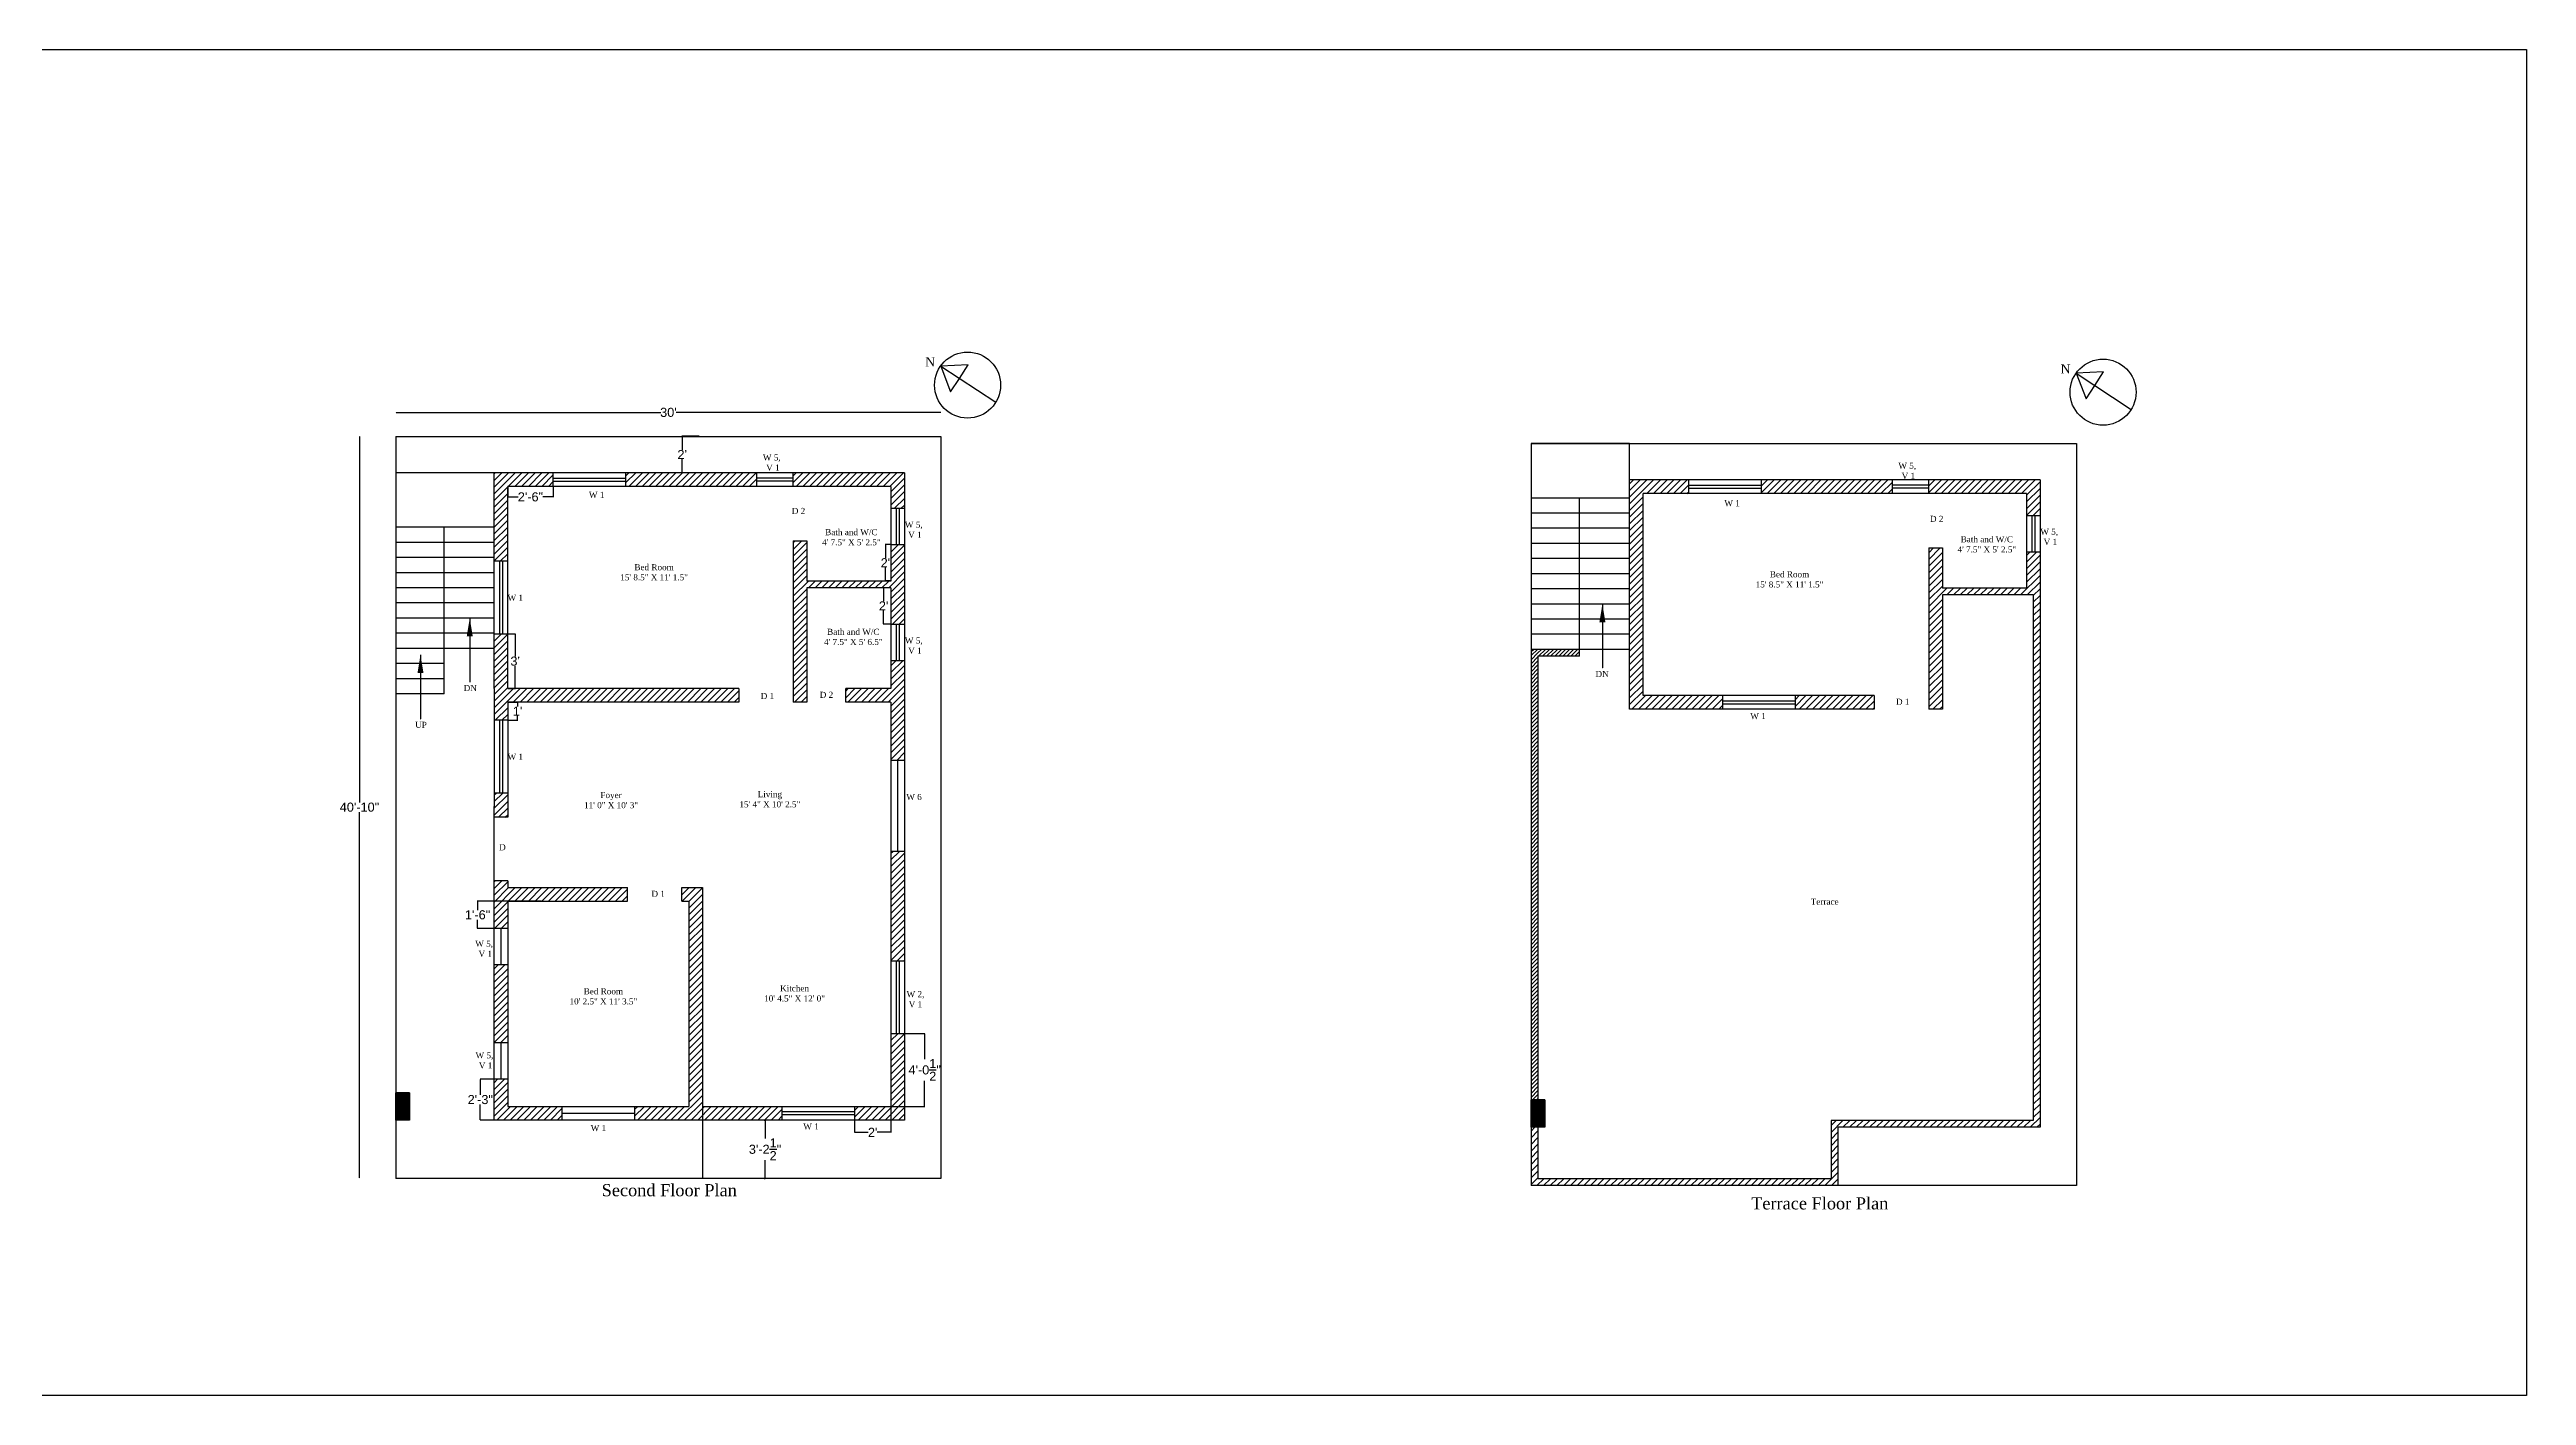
# Model space of a CAD drawing. Header units: inches. Extents: x 2686 to 6386, y -836 to 53.
# Drawn here: x 4750 to 6386, y -836 to 53 of the extents above; entities that cross this region are included whole.
import ezdxf

# ---------------------------------------------------------------- set-up
doc = ezdxf.new("R2010")
doc.units = ezdxf.units.IN
doc.header["$MEASUREMENT"] = 0
doc.layers.add('MH - Beam and slab layout', color=7, linetype='Continuous')
doc.styles.get("Standard").update_dxf_attribs({"font": 'arial.ttf'})
doc.dimstyles.get("Standard").update_dxf_attribs({"dimtxt": 6, "dimasz": 0.18, "dimexe": 0.18, "dimexo": 0.0625, "dimgap": 0.09, "dimtad": 0, "dimtih": 1, "dimtoh": 1, "dimdec": 1, "dimzin": 0, "dimdsep": 46, "dimlunit": 4, "dimtxsty": 'Standard', "dimcen": 0.09, "dimadec": 0, "dimazin": 0, "dimtfac": 1, "dimtdec": 1, "dimtofl": 0, "dimtmove": 0, "dimatfit": 3, "dimfxl": 1, "dimtolj": 1, "dimtzin": 0, "dimarcsym": 0})
pattern_1 = [(45, (4293.683, -64.3852), (-1.3258252, 1.3258252), [])]
pattern_2 = [(45, (2025.3385, -59.6866), (-2.2097087, 2.2097087), [])]
pattern_3 = [(45, (2307.8277, -65.1718), (-2.2097087, 2.2097087), [])]

# ---------------------------------------------------------------- blocks, each defined once
blk = doc.blocks.new('*D203')
at = {"color": 0, "lineweight": -2}
for p, q in [((5222.2, -654.4), (5222.9, -654.4)), ((5222.7, -654.6), (5222.7, -666.5)), ((5222.7, -692.8), (5222.7, -680.9)), ((5222.2, -692.9), (5222.9, -692.9))]:
    blk.add_line(p, q, dxfattribs=at)
at = {"color": 0}
for points in [[(5222.7, -654.6), (5222.7, -654.6), (5222.7, -654.4)], [(5222.7, -692.8), (5222.7, -692.8), (5222.7, -692.9)]]:
    blk.add_solid(points, dxfattribs=at)
at = {"layer": 'Defpoints', "color": 0}
for p in [(5222.2, -654.4), (5222.2, -692.9), (5222.7, -692.9)]:
    blk.add_point(p, dxfattribs=at)
at = {"color": 0, "insert": (5222.7, -673.7), "char_height": 6, "attachment_point": 5}
blk.add_mtext('\\A1;3\'-2{\\H1.000000x;\\S1/2;}"', dxfattribs=at)
blk = doc.blocks.new('*D204')
at = {"color": 0, "lineweight": -2}
for p, q in [((5179.3, -202.9), (5167.8, -202.9)), ((5168, -203.1), (5168, -211.8)), ((5179.3, -226.9), (5167.8, -226.9)), ((5168, -226.8), (5168, -218))]:
    blk.add_line(p, q, dxfattribs=at)
at = {"color": 0}
for points in [[(5168, -203.1), (5167.9, -203.1), (5168, -202.9)], [(5167.9, -226.8), (5168, -226.8), (5168, -226.9)]]:
    blk.add_solid(points, dxfattribs=at)
at = {"layer": 'Defpoints', "color": 0}
for p in [(5168, -202.9), (5179.3, -202.9), (5179.3, -226.9)]:
    blk.add_point(p, dxfattribs=at)
at = {"color": 0, "insert": (5168, -214.9), "char_height": 6, "attachment_point": 5}
blk.add_mtext("\\A1;2'", dxfattribs=at)
blk = doc.blocks.new('*D205')
at = {"color": 0, "lineweight": -2}
for p, q in [((4979, -187), (4979, -186.9)), ((4979.2, -187.1), (5153.8, -187.1)), ((5338.7, -187.1), (5164.1, -187.1)), ((5338.8, -187), (5338.8, -186.9))]:
    blk.add_line(p, q, dxfattribs=at)
at = {"color": 0}
for points in [[(4979.2, -187), (4979.2, -187.1), (4979, -187.1)], [(5338.7, -187.1), (5338.7, -187), (5338.8, -187.1)]]:
    blk.add_solid(points, dxfattribs=at)
at = {"layer": 'Defpoints', "color": 0}
for p in [(4979, -187.1), (5338.8, -187.1), (5338.8, -187.1)]:
    blk.add_point(p, dxfattribs=at)
at = {"color": 0, "insert": (5158.9, -187.1), "char_height": 6, "attachment_point": 5}
blk.add_mtext("\\A1;30'", dxfattribs=at)
blk = doc.blocks.new('*D206')
at = {"color": 0, "lineweight": -2}
for p, q in [((4954.8, -202.9), (4954.7, -202.9)), ((4954.9, -203.1), (4954.9, -444.7)), ((4954.9, -692.6), (4954.9, -451)), ((4954.8, -692.8), (4954.7, -692.8))]:
    blk.add_line(p, q, dxfattribs=at)
at = {"color": 0}
for points in [[(4954.9, -203.1), (4954.8, -203.1), (4954.9, -202.9)], [(4954.8, -692.6), (4954.9, -692.6), (4954.9, -692.8)]]:
    blk.add_solid(points, dxfattribs=at)
at = {"layer": 'Defpoints', "color": 0}
for p in [(4954.9, -202.9), (4954.9, -692.8), (4954.9, -692.8)]:
    blk.add_point(p, dxfattribs=at)
at = {"color": 0, "insert": (4954.9, -447.8), "char_height": 6, "attachment_point": 5}
blk.add_mtext('\\A1;40\'-10"', dxfattribs=at)
blk = doc.blocks.new('*D207')
at = {"color": 0, "lineweight": -2}
for p, q in [((5052.8, -236), (5052.8, -243.1)), ((5053, -242.9), (5059.7, -242.9)), ((5082.7, -242.9), (5075.9, -242.9)), ((5082.8, -236), (5082.8, -243.1))]:
    blk.add_line(p, q, dxfattribs=at)
at = {"color": 0}
for points in [[(5053, -242.9), (5053, -242.9), (5052.8, -242.9)], [(5082.7, -242.9), (5082.7, -242.9), (5082.8, -242.9)]]:
    blk.add_solid(points, dxfattribs=at)
at = {"layer": 'Defpoints', "color": 0}
for p in [(5052.8, -235.9), (5052.8, -242.9), (5082.8, -235.9)]:
    blk.add_point(p, dxfattribs=at)
at = {"color": 0, "insert": (5067.8, -242.9), "char_height": 6, "attachment_point": 5}
blk.add_mtext('\\A1;2\'-6"', dxfattribs=at)
blk = doc.blocks.new('*D208')
at = {"color": 0, "lineweight": -2}
for p, q in [((5052.9, -333.4), (5057.9, -333.4)), ((5057.7, -333.6), (5057.7, -348.3)), ((5057.7, -369.3), (5057.7, -354.6)), ((5052.9, -369.4), (5057.9, -369.4))]:
    blk.add_line(p, q, dxfattribs=at)
at = {"color": 0}
for points in [[(5057.7, -333.6), (5057.7, -333.6), (5057.7, -333.4)], [(5057.7, -369.3), (5057.7, -369.3), (5057.7, -369.4)]]:
    blk.add_solid(points, dxfattribs=at)
at = {"layer": 'Defpoints', "color": 0}
for p in [(5052.8, -333.4), (5057.7, -333.4), (5052.8, -369.4)]:
    blk.add_point(p, dxfattribs=at)
at = {"color": 0, "insert": (5057.7, -351.4), "char_height": 6, "attachment_point": 5}
blk.add_mtext("\\A1;3'", dxfattribs=at)
blk = doc.blocks.new('*D209')
at = {"color": 0, "lineweight": -2}
for p, q in [((5052.9, -378.4), (5059.5, -378.4)), ((5052.9, -390.4), (5059.5, -390.4)), ((5059.3, -378.6), (5059.3, -381.3)), ((5059.3, -390.3), (5059.3, -387.5))]:
    blk.add_line(p, q, dxfattribs=at)
at = {"color": 0}
for points in [[(5059.4, -378.6), (5059.3, -378.6), (5059.3, -378.4)], [(5059.3, -390.3), (5059.4, -390.3), (5059.3, -390.4)]]:
    blk.add_solid(points, dxfattribs=at)
at = {"layer": 'Defpoints', "color": 0}
for p in [(5052.8, -378.4), (5052.8, -390.4), (5059.3, -390.4)]:
    blk.add_point(p, dxfattribs=at)
at = {"color": 0, "insert": (5059.3, -384.4), "char_height": 6, "attachment_point": 5}
blk.add_mtext("\\A1;1'", dxfattribs=at)
blk = doc.blocks.new('*D210')
at = {"color": 0, "lineweight": -2}
for p, q in [((5281.8, -645.5), (5281.8, -662.6)), ((5305.8, -645.5), (5305.8, -662.6)), ((5282, -662.5), (5290.9, -662.5)), ((5305.7, -662.5), (5296.7, -662.5))]:
    blk.add_line(p, q, dxfattribs=at)
at = {"color": 0}
for points in [[(5282, -662.4), (5282, -662.5), (5281.8, -662.5)], [(5305.7, -662.5), (5305.7, -662.4), (5305.8, -662.5)]]:
    blk.add_solid(points, dxfattribs=at)
at = {"layer": 'Defpoints', "color": 0}
for p in [(5281.8, -645.4), (5305.8, -645.4), (5281.8, -662.5)]:
    blk.add_point(p, dxfattribs=at)
at = {"color": 0, "insert": (5293.8, -662.5), "char_height": 6, "attachment_point": 5}
blk.add_mtext("\\A1;2'", dxfattribs=at)
blk = doc.blocks.new('*D211')
at = {"color": 0, "lineweight": -2}
for p, q in [((5305.9, -597.2), (5328.2, -597.2)), ((5328.1, -597.4), (5328.1, -614.2)), ((5328.1, -645.3), (5328.1, -628.5)), ((5305.9, -645.5), (5328.2, -645.5))]:
    blk.add_line(p, q, dxfattribs=at)
at = {"color": 0}
for points in [[(5328.1, -597.4), (5328, -597.4), (5328.1, -597.2)], [(5328, -645.3), (5328.1, -645.3), (5328.1, -645.5)]]:
    blk.add_solid(points, dxfattribs=at)
at = {"layer": 'Defpoints', "color": 0}
for p in [(5305.8, -597.2), (5328.1, -597.2), (5305.8, -645.5)]:
    blk.add_point(p, dxfattribs=at)
at = {"color": 0, "insert": (5328.1, -621.3), "char_height": 6, "attachment_point": 5}
blk.add_mtext('\\A1;4\'-0{\\H1.000000x;\\S1/2;}"', dxfattribs=at)
blk = doc.blocks.new('*D212')
at = {"color": 0, "lineweight": -2}
for p, q in [((5305.8, -274.4), (5302, -274.4)), ((5302.2, -274.6), (5302.2, -283.3)), ((5302.2, -298.3), (5302.2, -289.5)), ((5305.8, -298.4), (5302, -298.4))]:
    blk.add_line(p, q, dxfattribs=at)
at = {"color": 0}
for points in [[(5302.2, -274.6), (5302.2, -274.6), (5302.2, -274.4)], [(5302.2, -298.3), (5302.2, -298.3), (5302.2, -298.4)]]:
    blk.add_solid(points, dxfattribs=at)
at = {"layer": 'Defpoints', "color": 0}
for p in [(5302.2, -274.4), (5305.8, -274.4), (5305.8, -298.4)]:
    blk.add_point(p, dxfattribs=at)
at = {"color": 0, "insert": (5302.2, -286.4), "char_height": 6, "attachment_point": 5}
blk.add_mtext("\\A1;2'", dxfattribs=at)
blk = doc.blocks.new('*D213')
at = {"color": 0, "lineweight": -2}
for p, q in [((5305.8, -302.9), (5300.8, -302.9)), ((5301, -303.1), (5301, -311.8)), ((5305.8, -326.9), (5300.8, -326.9)), ((5301, -326.8), (5301, -318))]:
    blk.add_line(p, q, dxfattribs=at)
at = {"color": 0}
for points in [[(5301, -303.1), (5301, -303.1), (5301, -302.9)], [(5301, -326.8), (5301, -326.8), (5301, -326.9)]]:
    blk.add_solid(points, dxfattribs=at)
at = {"layer": 'Defpoints', "color": 0}
for p in [(5305.8, -302.9), (5301, -326.9), (5305.8, -326.9)]:
    blk.add_point(p, dxfattribs=at)
at = {"color": 0, "insert": (5301, -314.9), "char_height": 6, "attachment_point": 5}
blk.add_mtext("\\A1;2'", dxfattribs=at)
blk = doc.blocks.new('*D214')
at = {"layer": 'Defpoints', "color": 0}
for p in [(5034.7, -627.4), (5052.8, -627.4), (5052.8, -654.4)]:
    blk.add_point(p, dxfattribs=at)
at = {"layer": 'MH - Beam and slab layout', "color": 0, "lineweight": -2}
for p, q in [((5052.8, -627.4), (5034.5, -627.4)), ((5034.7, -627.6), (5034.7, -637.8)), ((5034.7, -654.3), (5034.7, -644.1)), ((5052.8, -654.4), (5034.5, -654.4))]:
    blk.add_line(p, q, dxfattribs=at)
at = {"layer": 'MH - Beam and slab layout', "color": 0}
for points in [[(5034.7, -627.6), (5034.7, -627.6), (5034.7, -627.4)], [(5034.7, -654.3), (5034.7, -654.3), (5034.7, -654.4)]]:
    blk.add_solid(points, dxfattribs=at)
at = {"layer": 'MH - Beam and slab layout', "color": 0, "insert": (5034.7, -640.9), "char_height": 6, "attachment_point": 5}
blk.add_mtext('\\A1;2\'-3"', dxfattribs=at)
blk = doc.blocks.new('*D215')
at = {"layer": 'Defpoints', "color": 0}
for p in [(5052.8, -509.9), (5032.9, -527.9), (5052.8, -527.9)]:
    blk.add_point(p, dxfattribs=at)
at = {"layer": 'MH - Beam and slab layout', "color": 0, "lineweight": -2}
for p, q in [((5052.8, -509.9), (5032.7, -509.9)), ((5032.9, -510.1), (5032.9, -515.8)), ((5032.9, -527.8), (5032.9, -522.1)), ((5052.8, -527.9), (5032.7, -527.9))]:
    blk.add_line(p, q, dxfattribs=at)
at = {"layer": 'MH - Beam and slab layout', "color": 0}
for points in [[(5032.9, -510.1), (5032.8, -510.1), (5032.9, -509.9)], [(5032.8, -527.8), (5032.9, -527.8), (5032.9, -527.9)]]:
    blk.add_solid(points, dxfattribs=at)
at = {"layer": 'MH - Beam and slab layout', "color": 0, "insert": (5032.9, -518.9), "char_height": 6, "attachment_point": 5}
blk.add_mtext('\\A1;1\'-6"', dxfattribs=at)

msp = doc.modelspace()

# ---------------------------------------------------------------- hatches: boundary and pattern name
h = msp.add_hatch()
h.set_pattern_fill('ANSI31', color=256, scale=25)
h.set_pattern_definition([(45, (2025.3385, -59.6866), (-2.2097087, 2.2097087), [])])
h.paths.add_polyline_path([(5082.84, -232.44), (5082.84, -230.44), (5082.84, -226.94), (5043.84, -226.94), (5043.84, -238.94), (5043.84, -248.94), (5043.84, -258.94), (5043.84, -268.94), (5043.84, -278.94), (5043.84, -285.44), (5047.34, -285.44), (5049.34, -285.44), (5052.84, -285.44), (5052.84, -235.94), (5082.84, -235.94)])
h = msp.add_hatch()
h.set_pattern_fill('ANSI31', color=256, scale=25, style=0)
h.set_pattern_definition(pattern_2)
h.paths.add_polyline_path([(5217.34, -232.44), (5217.34, -230.44), (5217.34, -226.94), (5130.84, -226.94), (5130.84, -230.44), (5130.84, -232.44), (5130.84, -235.94), (5217.34, -235.94)])
h = msp.add_hatch()
h.set_pattern_fill('ANSI31', color=256, scale=25, style=0)
h.set_pattern_definition(pattern_2)
h.paths.add_polyline_path([(5314.84, -250.44), (5314.84, -226.94), (5314.84, -226.94), (5314.84, -226.94), (5241.34, -226.94), (5241.34, -230.44), (5241.34, -232.44), (5241.34, -235.94), (5305.84, -235.94), (5305.84, -250.44), (5309.34, -250.44), (5311.34, -250.44)])
h = msp.add_hatch()
h.set_pattern_fill('ANSI31', color=256, scale=25, style=0)
h.set_pattern_definition(pattern_3)
h.paths.add_polyline_path([(5832.6, -235.13), (5832.6, -231.63), (5793.6, -231.63), (5793.6, -243.63), (5793.6, -253.63), (5793.6, -263.63), (5793.6, -273.63), (5793.6, -283.63), (5793.6, -293.63), (5793.6, -303.63), (5793.6, -313.63), (5793.6, -323.63), (5793.6, -333.63), (5793.6, -343.63), (5793.6, -383.13), (5802.6, -383.13), (5854.85, -383.13), (5854.85, -379.63), (5854.85, -377.63), (5854.85, -374.13), (5802.6, -374.13), (5802.6, -240.63), (5832.6, -240.63), (5832.6, -237.13)])
h = msp.add_hatch()
h.set_pattern_fill('ANSI31', color=256, scale=25, style=0)
h.set_pattern_definition(pattern_3)
h.paths.add_polyline_path([(5967.1, -237.13), (5967.1, -235.13), (5967.1, -231.63), (5880.6, -231.63), (5880.6, -235.13), (5880.6, -237.13), (5880.6, -240.63), (5967.1, -240.63)])
h = msp.add_hatch()
h.set_pattern_fill('ANSI31', color=256, scale=25, style=0)
h.set_pattern_definition(pattern_3)
h.paths.add_polyline_path([(6064.6, -255.13), (6064.6, -231.63), (5991.1, -231.63), (5991.1, -235.13), (5991.1, -237.13), (5991.1, -240.63), (6055.6, -240.63), (6055.6, -255.13), (6059.1, -255.13), (6061.1, -255.13)])
h = msp.add_hatch()
h.set_pattern_fill('ANSI31', color=256, scale=25, style=0)
h.set_pattern_definition(pattern_2)
h.paths.add_polyline_path([(5314.84, -302.94), (5314.84, -274.44), (5311.34, -274.44), (5309.34, -274.44), (5305.84, -274.44), (5305.84, -298.44), (5250.34, -298.44), (5250.34, -271.94), (5241.34, -271.94), (5241.34, -378.44), (5250.34, -378.44), (5250.34, -302.94), (5305.84, -302.94)])
h.paths.add_polyline_path([(5314.84, -326.94), (5314.84, -302.94), (5305.84, -302.94), (5305.84, -326.94), (5309.34, -326.94), (5311.34, -326.94)])
h = msp.add_hatch()
h.set_pattern_fill('ANSI31', color=256, scale=25, style=0)
h.set_pattern_definition(pattern_3)
h.paths.add_polyline_path([(6064.6, -388.71), (6064.6, -279.13), (6061.1, -279.13), (6059.1, -279.13), (6055.6, -279.13), (6055.6, -303.13), (6000.1, -303.13), (6000.1, -276.63), (5991.1, -276.63), (5991.1, -383.13), (6000.1, -383.13), (6000.1, -307.63), (6060.1, -307.63), (6060.1, -654.63), (5926.6, -654.63), (5926.6, -693.13), (5733.1, -693.13), (5733.1, -659.13), (5728.6, -659.13), (5728.6, -659.13), (5728.6, -697.63), (5931.1, -697.63), (5931.1, -659.13), (6064.6, -659.13), (6064.6, -424.71)])
h.paths.add_polyline_path([(5950.54, -375.16), (5960.42, -375.16), (5960.42, -381.16), (5950.54, -381.16)], flags=9)
h = msp.add_hatch()
h.set_pattern_fill('ANSI31', color=256, scale=25, style=0)
h.set_pattern_definition(pattern_2)
h.paths.add_polyline_path([(5205.34, -378.44), (5205.34, -369.44), (5052.84, -369.44), (5052.84, -333.44), (5049.34, -333.44), (5047.34, -333.44), (5043.84, -333.44), (5043.84, -338.94), (5043.84, -369.44), (5043.84, -390.44), (5047.34, -390.44), (5049.34, -390.44), (5052.84, -390.44), (5052.84, -378.44)])
h = msp.add_hatch()
h.set_pattern_fill('ANSI31', color=256, scale=25, style=0)
h.set_pattern_definition(pattern_2)
h.paths.add_polyline_path([(5314.84, -416.98), (5314.84, -350.94), (5311.34, -350.94), (5309.34, -350.94), (5305.84, -350.94), (5305.84, -369.44), (5275.96, -369.44), (5275.96, -378.44), (5305.84, -378.44), (5305.84, -416.98)])
h = msp.add_hatch()
h.set_pattern_fill('ANSI31', color=256, scale=15, style=0)
h.set_pattern_definition(pattern_1)
h.paths.add_polyline_path([(5733.1, -641.13), (5733.1, -343.63), (5728.6, -343.63), (5728.6, -505.63), (5728.6, -641.13)])
h = msp.add_hatch()
h.set_pattern_fill('ANSI31', color=256, scale=15, style=0)
h.set_pattern_definition(pattern_1)
h.paths.add_polyline_path([(5760.6, -348.13), (5760.6, -343.63), (5733.1, -343.63), (5733.1, -348.13)])
h = msp.add_hatch()
h.set_pattern_fill('ANSI31', color=256, scale=25, style=0)
h.set_pattern_definition(pattern_3)
h.paths.add_polyline_path([(5955.1, -383.13), (5955.1, -374.13), (5902.85, -374.13), (5902.85, -377.63), (5902.85, -379.63), (5902.85, -383.13)])
h = msp.add_hatch()
h.set_pattern_fill('ANSI31', color=256, scale=25, style=0)
h.set_pattern_definition(pattern_2)
h.paths.add_polyline_path([(5052.84, -454.44), (5052.84, -438.44), (5049.34, -438.44), (5047.34, -438.44), (5043.84, -438.44), (5043.84, -447.44), (5043.84, -454.44)])
h = msp.add_hatch()
h.set_pattern_fill('ANSI31', color=256, scale=25, style=0)
h.set_pattern_definition(pattern_2)
h.paths.add_polyline_path([(5314.84, -549.19), (5314.84, -476.96), (5310.34, -476.96), (5305.84, -476.96), (5305.84, -549.19), (5309.34, -549.19), (5311.34, -549.19)])
h = msp.add_hatch()
h.set_pattern_fill('ANSI31', color=256, scale=25, style=0)
h.set_pattern_definition(pattern_2)
h.paths.add_polyline_path([(5131.84, -509.94), (5131.84, -500.94), (5052.84, -500.94), (5052.84, -496.44), (5043.84, -496.44), (5043.84, -527.94), (5048.34, -527.94), (5052.84, -527.94), (5052.84, -509.94), (5074.84, -509.94), (5098.84, -509.94)])
h = msp.add_hatch()
h.set_pattern_fill('ANSI31', color=256, scale=25, style=0)
h.set_pattern_definition(pattern_2)
h.paths.add_polyline_path([(5181.34, -645.44), (5181.34, -500.94), (5167.84, -500.94), (5167.84, -509.94), (5172.34, -509.94), (5172.34, -645.44), (5136.59, -645.44), (5136.59, -649.94), (5136.59, -654.44), (5233.87, -654.44), (5233.87, -650.94), (5233.87, -648.94), (5233.87, -645.44)])
h = msp.add_hatch()
h.set_pattern_fill('ANSI31', color=256, scale=25, style=0)
h.set_pattern_definition(pattern_2)
h.paths.add_polyline_path([(5052.84, -603.44), (5052.84, -551.94), (5048.34, -551.94), (5043.84, -551.94), (5043.84, -603.44), (5048.34, -603.44)])
h = msp.add_hatch()
h.set_pattern_fill('ANSI31', color=256, scale=25, style=0)
h.set_pattern_definition(pattern_2)
h.paths.add_polyline_path([(5314.84, -654.44), (5314.84, -654.44), (5314.84, -597.19), (5311.34, -597.19), (5309.34, -597.19), (5305.84, -597.19), (5305.84, -645.44), (5281.84, -645.44), (5281.84, -648.94), (5281.84, -650.94), (5281.84, -654.44)])
for points in [[(4978.84, -636.44), (4987.84, -636.44), (4987.84, -654.44), (4978.84, -654.44)], [(5728.6, -641.13), (5737.6, -641.13), (5737.6, -659.13), (5728.6, -659.13)]]:
    msp.add_hatch(color=256).paths.add_polyline_path(points)
h = msp.add_hatch()
h.set_pattern_fill('ANSI31', color=256, scale=25, style=0)
h.set_pattern_definition(pattern_2)
h.paths.add_polyline_path([(5043.84, -627.44), (5043.84, -654.44), (5088.59, -654.44), (5088.59, -649.94), (5088.59, -645.44), (5052.84, -645.44), (5052.84, -627.44), (5048.34, -627.44)])

# ---------------------------------------------------------------- linework, layer by layer
for p, q in [((5356.83, -155.64), (5338.74, -156.56)), ((5338.74, -156.56), (5375.09, -180.39)), ((5338.74, -156.56), (5345.25, -173.55)), ((5351.09, -164.65), (5356.83, -155.64)), ((6106.59, -160.34), (6088.5, -161.26)), ((6088.5, -161.26), (6124.85, -185.09)), ((6088.5, -161.26), (6095.01, -178.25)), ((6100.85, -169.35), (6106.59, -160.34)), ((5345.25, -173.55), (5351.09, -164.65)), ((6095.01, -178.25), (6100.85, -169.35)), ((5793.6, -207.63), (5728.6, -207.63)), ((5793.6, -231.63), (5793.6, -207.63)), ((5043.84, -226.94), (4978.84, -226.94)), ((5082.84, -235.94), (5082.84, -226.94)), ((5130.84, -235.94), (5130.84, -226.94)), ((5217.34, -235.94), (5217.34, -226.94)), ((5241.34, -235.94), (5241.34, -226.94)), ((5082.84, -230.44), (5130.84, -230.44)), ((5082.84, -232.44), (5130.84, -232.44)), ((5241.34, -230.44), (5217.34, -230.44)), ((5241.34, -232.44), (5217.34, -232.44)), ((5793.6, -243.63), (5728.6, -243.63)), ((5832.6, -240.63), (5832.6, -231.63)), ((5832.6, -235.13), (5880.6, -235.13)), ((5832.6, -237.13), (5880.6, -237.13)), ((5880.6, -240.63), (5880.6, -231.63)), ((5967.1, -240.63), (5967.1, -231.63)), ((5991.1, -235.13), (5967.1, -235.13)), ((5991.1, -237.13), (5967.1, -237.13)), ((5991.1, -240.63), (5991.1, -231.63)), ((5305.84, -250.44), (5314.84, -250.44)), ((5309.34, -250.44), (5309.34, -274.44)), ((5311.34, -250.44), (5311.34, -274.44)), ((5793.6, -253.63), (5728.6, -253.63)), ((6055.6, -255.13), (6064.6, -255.13)), ((6059.1, -255.13), (6059.1, -279.13)), ((6061.1, -255.13), (6061.1, -279.13)), ((5043.84, -262.94), (4978.84, -262.94)), ((5043.84, -272.94), (4978.84, -272.94)), ((5305.84, -274.44), (5314.84, -274.44)), ((5793.6, -263.63), (5728.6, -263.63)), ((5793.6, -273.63), (5728.6, -273.63)), ((5043.84, -282.94), (4978.84, -282.94)), ((5043.84, -292.94), (4978.84, -292.94)), ((5052.84, -285.44), (5043.84, -285.44)), ((5047.34, -285.44), (5047.34, -333.44)), ((5049.34, -285.44), (5049.34, -333.44)), ((5793.6, -283.63), (5728.6, -283.63)), ((5793.6, -293.63), (5728.6, -293.63)), ((6055.6, -279.13), (6064.6, -279.13)), ((5043.84, -302.94), (4978.84, -302.94)), ((5793.6, -303.63), (5728.6, -303.63)), ((5043.84, -312.94), (4978.84, -312.94)), ((5043.84, -322.94), (4978.84, -322.94)), ((5305.84, -326.94), (5314.84, -326.94)), ((5309.34, -326.94), (5309.34, -350.94)), ((5311.34, -326.94), (5311.34, -350.94)), ((5793.6, -313.63), (5728.6, -313.63)), ((5793.6, -323.63), (5728.6, -323.63)), ((5043.84, -332.94), (4978.84, -332.94)), ((5043.84, -342.94), (4978.84, -342.94)), ((5052.84, -333.44), (5043.84, -333.44)), ((5793.6, -333.63), (5728.6, -333.63)), ((5010.84, -352.94), (4978.84, -352.94)), ((5305.84, -350.94), (5314.84, -350.94)), ((5793.6, -343.63), (5728.6, -343.63)), ((5760.6, -348.13), (5733.1, -348.13)), ((5010.84, -362.94), (4978.84, -362.94)), ((5010.84, -372.94), (4978.84, -372.94)), ((5043.84, -369.44), (5043.84, -447.44)), ((5052.84, -390.44), (5043.84, -390.44)), ((5047.34, -390.44), (5047.34, -438.44)), ((5049.34, -390.44), (5049.34, -438.44)), ((5052.84, -378.44), (5052.84, -454.44)), ((5854.85, -377.63), (5902.85, -377.63)), ((5854.85, -379.63), (5902.85, -379.63)), ((5052.84, -438.44), (5043.84, -438.44)), ((5052.84, -454.44), (5043.84, -454.44)), ((5052.84, -496.44), (5043.84, -496.44)), ((5131.84, -509.94), (5131.84, -500.94)), ((5167.84, -509.94), (5167.84, -500.94)), ((5074.84, -509.94), (5052.84, -509.94)), ((5305.84, -549.19), (5314.84, -549.19)), ((5309.34, -549.19), (5309.34, -597.19)), ((5311.34, -549.19), (5311.34, -597.19)), ((5305.84, -597.19), (5314.84, -597.19)), ((4987.84, -636.44), (4978.84, -636.44)), ((5233.87, -645.44), (5233.87, -654.44)), ((5281.84, -648.94), (5233.87, -648.94)), ((5281.84, -650.94), (5233.87, -650.94)), ((5281.84, -645.44), (5281.84, -654.44)), ((5737.6, -641.13), (5728.6, -641.13)), ((4987.84, -654.44), (4978.84, -654.44)), ((5737.6, -659.13), (5728.6, -659.13)), ((5931.1, -659.13), (5931.1, -697.63))]:
    msp.add_line(p, q)
for points in [[(2686.48, 52.52), (6385.81, 52.52), (6385.81, -836.28), (2686.48, -836.28)], [(4978.84, -636.44), (4987.84, -636.44), (4987.84, -654.44), (4978.84, -654.44)], [(5728.6, -641.13), (5737.6, -641.13), (5737.6, -659.13), (5728.6, -659.13)]]:
    msp.add_lwpolyline(points, close=True)
for points in [[(4978.84, -202.94), (5338.84, -202.94), (5338.84, -692.94)], [(4978.84, -202.94), (4978.84, -692.94)], [(5728.6, -207.63), (6088.6, -207.63), (6088.6, -697.63)], [(5728.6, -207.63), (5728.6, -697.63)], [(5314.84, -226.94), (5043.84, -226.94)], [(5043.84, -369.44), (5043.84, -226.94)], [(5314.84, -226.94), (5314.84, -384.01)], [(5305.84, -235.94), (5052.84, -235.94)], [(5052.84, -369.44), (5052.84, -235.94)], [(5305.84, -235.94), (5305.84, -298.44)], [(5760.6, -348.13), (5760.6, -243.63)], [(6064.6, -231.63), (5793.6, -231.63)], [(5802.6, -383.13), (5793.6, -383.13), (5793.6, -231.63)], [(6055.6, -240.63), (5802.6, -240.63)], [(5802.6, -374.13), (5802.6, -240.63)], [(6055.6, -240.63), (6055.6, -303.13)], [(6064.6, -231.63), (6064.6, -388.71)], [(5010.84, -372.94), (5010.84, -262.94)], [(5241.34, -271.94), (5241.34, -378.44)], [(5241.34, -271.94), (5250.34, -271.94)], [(5250.34, -271.94), (5250.34, -298.44)], [(5991.1, -276.63), (5991.1, -383.13)], [(5991.1, -276.63), (6000.1, -276.63)], [(6000.1, -276.63), (6000.1, -303.13)], [(5305.84, -298.44), (5250.34, -298.44)], [(5250.34, -302.94), (5250.34, -378.44)], [(5305.84, -302.94), (5250.34, -302.94)], [(5305.84, -302.94), (5305.84, -369.44)], [(6055.6, -303.13), (6000.1, -303.13)], [(6000.1, -307.63), (6000.1, -383.13)], [(6060.1, -307.63), (6000.1, -307.63)], [(6060.1, -307.63), (6060.1, -654.63)], [(5733.1, -348.13), (5733.1, -654.63)], [(5733.1, -348.13), (5733.1, -693.13)], [(5205.34, -369.44), (5052.84, -369.44)], [(5205.34, -369.44), (5205.34, -378.44)], [(5305.84, -369.44), (5275.96, -369.44)], [(5275.96, -378.44), (5275.96, -369.44)], [(5955.1, -374.13), (5802.6, -374.13)], [(5955.1, -374.13), (5955.1, -383.13)], [(5205.34, -378.44), (5052.84, -378.44)], [(5250.34, -378.44), (5241.34, -378.44)], [(5305.84, -378.44), (5275.96, -378.44)], [(5305.84, -378.44), (5305.84, -645.44)], [(5314.84, -384.01), (5314.84, -654.44)], [(5871.6, -383.13), (5802.6, -383.13)], [(5955.1, -383.13), (5871.6, -383.13)], [(6000.1, -383.13), (5991.1, -383.13)], [(6064.6, -388.71), (6064.6, -424.71)], [(6064.6, -424.71), (6064.6, -659.13)], [(5314.84, -654.44), (5043.84, -654.44), (5043.84, -447.44)], [(5052.84, -496.44), (5052.84, -500.94)], [(5052.84, -500.94), (5131.84, -500.94)], [(5167.84, -500.94), (5181.34, -500.94)], [(5181.34, -500.94), (5181.34, -645.44)], [(5728.6, -505.63), (5728.6, -659.13)], [(5052.84, -509.94), (5131.84, -509.94)], [(5052.84, -509.94), (5052.84, -645.44), (5172.34, -645.44)], [(5074.84, -509.94), (5098.84, -509.94)], [(5167.84, -509.94), (5172.34, -509.94)], [(5172.34, -509.94), (5172.34, -645.44)], [(4987.84, -636.44), (4987.84, -654.44)], [(5181.34, -645.44), (5305.84, -645.44)], [(5737.6, -641.13), (5737.6, -659.13)], [(5737.6, -641.13), (5737.6, -659.13)], [(5737.6, -650.13), (5737.6, -659.13)], [(6060.1, -654.63), (5926.6, -654.63), (5926.6, -693.13)], [(6064.6, -659.13), (5931.1, -659.13)], [(5338.84, -692.94), (4978.84, -692.94)], [(6088.6, -697.63), (5728.6, -697.63)], [(5926.6, -693.13), (5733.1, -693.13)]]:
    msp.add_lwpolyline(points)
for centre in [(5356.48, -169.04), (6106.24, -173.74)]:
    msp.add_circle(centre, 21.8)
at = {"layer": 'MH - Beam and slab layout'}
for p, q in [((5854.85, -374.13), (5854.85, -383.13)), ((5902.85, -374.13), (5902.85, -383.13)), ((5314.84, -416.98), (5305.84, -416.98)), ((5310.34, -476.96), (5310.34, -416.98)), ((5314.84, -476.96), (5305.84, -476.96)), ((5052.84, -527.94), (5043.84, -527.94)), ((5048.34, -527.94), (5048.34, -551.94)), ((5052.84, -551.94), (5043.84, -551.94)), ((5052.84, -603.44), (5043.84, -603.44)), ((5048.34, -603.44), (5048.34, -627.44)), ((5052.84, -627.44), (5043.84, -627.44)), ((5088.59, -645.44), (5088.59, -654.44)), ((5088.59, -649.94), (5136.59, -649.94)), ((5136.59, -645.44), (5136.59, -654.44)), ((5181.34, -645.44), (5181.34, -692.94))]:
    msp.add_line(p, q, dxfattribs=at)

# ---------------------------------------------------------------- texts
at = {"attachment_point": 1}
for s, insert, char_height, width in [('\\pxqc;{\\fTimes New Roman|b0|i0|c0|p34;N}', (5309.31, -150.71), 6, 44.7873), ('\\pxqc;{\\fTimes New Roman|b0|i0|c0|p34;N}', (6059.06, -155.41), 6, 44.7873), ('\\pxqc;{\\fTimes New Roman|b0|i0|c0|p34;W 5,\\P\\pxqc; V 1}', (5214.2, -214.85), 4, 25.9155), ('\\pxqc;{\\fTimes New Roman|b0|i0|c0|p34;W 5,\\P\\pxqc; V 1}', (5963.96, -220.33), 4, 25.9155), ('\\pxqc;{\\fTimes New Roman|b0|i0|c0|p34;W 1}', (5104.93, -239.55), 4, 13.1774), ('\\pxqc;{\\fTimes New Roman|b0|i0|c0|p34;W 1}', (5854.69, -245.04), 4, 13.1774), ('\\pxqc;{\\fTimes New Roman|b0|i0|c0|p34;D 2}', (5222.43, -250.15), 4, 44.7873), ('\\pxqc;{\\fTimes New Roman|b0|i0|c0|p34;W 5,\\P\\pxqc; V 1}', (5307.96, -259.23), 4, 25.9155), ('\\pxqc;{\\fTimes New Roman|b0|i0|c0|p34;D 2}', (5973.96, -255.4), 4, 44.7873), ('\\pxqc;{\\fTimes New Roman|b0|i0|c0|p34;Bath and W/C\\P\\pxqc;4\' 7.5" X 5\' 2.5"}', (5257.32, -264.19), 4, 44.7873), ('\\pxqc;{\\fTimes New Roman|b0|i0|c0|p34;Bath and W/C\\P\\pxqc;4\' 7.5" X 5\' 2.5"}', (6007.08, -268.89), 4, 44.7873), ('\\pxqc;{\\fTimes New Roman|b0|i0|c0|p34;W 5,\\P\\pxqc; V 1}', (6057.72, -263.92), 4, 25.9155), ('\\pxqc;{\\fTimes New Roman|b0|i0|c0|p34;Bed Room\\P\\pxqc;15\' 8.5" X 11\' 1.5"}', (5127.05, -287.32), 4, 44.7873), ('\\pxqc;{\\fTimes New Roman|b0|i0|c0|p34;Bed Room\\P\\pxqc;15\' 8.5" X 11\' 1.5"}', (5876.81, -292.02), 4, 44.7873), ('\\pxqc;{\\fTimes New Roman|b0|i0|c0|p34;W 1}', (5051.21, -307.46), 4, 13.1774), ('\\pxqc;{\\fTimes New Roman|b0|i0|c0|p34;Bath and W/C\\P\\pxqc;4\' 7.5" X 5\' 6.5"}', (5258.61, -329.99), 4, 44.7873), ('\\pxqc;{\\fTimes New Roman|b0|i0|c0|p34;W 5,\\P\\pxqc; V 1}', (5307.96, -335.73), 4, 25.9155), ('\\pxqc;{\\fTimes New Roman|b0|i0|c0|p34;DN}', (5768.87, -357.84), 4, 13.1774), ('\\pxqc;{\\fTimes New Roman|b0|i0|c0|p34;DN}', (5021.46, -367.14), 4, 13.1774), ('\\pxqc;{\\fTimes New Roman|b0|i0|c0|p34;D 1}', (5201.9, -372.4), 4, 44.7873), ('\\pxqc;{\\fTimes New Roman|b0|i0|c0|p34;D 2}', (5240.89, -371.59), 4, 44.7873), ('\\pxqc;{\\fTimes New Roman|b0|i0|c0|p34;D 1}', (5951.54, -376.16), 4, 44.7873), ('\\pxqc;{\\fTimes New Roman|b0|i0|c0|p34;UP}', (4988.94, -391.41), 4, 13.1774), ('\\pxqc;{\\fTimes New Roman|b0|i0|c0|p34;W 1}', (5871.8, -385.63), 4, 13.1774), ('\\pxqc;{\\fTimes New Roman|b0|i0|c0|p34;W 1}', (5051.21, -412.46), 4, 13.1774), ('\\pxqc;{\\fTimes New Roman|b0|i0|c0|p34;Foyer\\P\\pxqc;11\' 0" X 10\' 3"}', (5101.42, -437.81), 4, 39.2477), ('\\pxqc;{\\fTimes New Roman|b0|i0|c0|p34;Living\\P\\pxqc;15\' 4" X 10\' 2.5"}', (5203.5, -437.22), 4, 44.7873), ('\\pxqc;{\\fTimes New Roman|b0|i0|c0|p34;W 6}', (5314.51, -439.04), 4, 13.1774), ('\\pxqc;{\\fTimes New Roman|b0|i0|c0|p34;D }', (5026.93, -472.27), 4, 44.7873), ('\\pxqc;{\\fTimes New Roman|b0|i0|c0|p34;D 1}', (5129.76, -502.99), 4, 44.7873), ('\\pxqc;{\\fTimes New Roman|b0|i0|c0|p34;Terrace}', (5900.02, -508.19), 4, 44.7873), ('\\pxqc;{\\fTimes New Roman|b0|i0|c0|p34;W 5,\\P\\pxqc; V 1}', (5024.26, -535.92), 4, 25.9155), ('\\pxqc;{\\fTimes New Roman|b0|i0|c0|p34;Bed Room\\P\\pxqc;10\' 2.5" X 11\' 3.5"}', (5093.57, -567.38), 4, 44.7873), ('\\pxqc;{\\fTimes New Roman|b0|i0|c0|p34;Kitchen\\P\\pxqc;10\' 4.5" X 12\' 0"}', (5219.81, -565.42), 4, 44.7873), ('\\pxqc;{\\fTimes New Roman|b0|i0|c0|p34;W 2,\\P\\pxqc;V 1}', (5308.04, -569.28), 4, 27.9871), ('\\pxqc;{\\fTimes New Roman|b0|i0|c0|p34;W 5,\\P\\pxqc; V 1}', (5024.47, -609.63), 4, 25.9155), ('\\pxqc;{\\fTimes New Roman|b0|i0|c0|p34;W 1}', (5098.73, -657.68), 4, 27.9871), ('\\pxqc;{\\fTimes New Roman|b0|i0|c0|p34;W 1}', (5246.48, -656.62), 4, 13.1774), ('\\pxqc;{\\fTimes New Roman|b0|i0|c0|p34;Second Floor Plan}', (5099.94, -696.71), 8, 119.0718), ('\\pxqc;{\\fTimes New Roman|b0|i0|c0|p34;Terrace Floor Plan}', (5859.63, -705.42), 8, 119.0718)]:
    msp.add_mtext(s, dxfattribs=dict(at, insert=insert, char_height=char_height, width=width))

# ---------------------------------------------------------------- dimensions: what is measured, and where the dimension line sits
for base, p1, p2, picture, middle in [((5338.84, -187.05), (4979.02, -187.08), (5338.84, -187.05), '*D205', (5158.93, -187.05)), ((5052.84, -242.9), (5082.84, -235.94), (5052.84, -235.94), '*D207', (5067.84, -242.9)), ((5281.84, -662.46), (5305.84, -645.44), (5281.84, -645.44), '*D210', (5293.84, -662.46))]:
    dim = msp.add_linear_dim(base=base, p1=p1, p2=p2, dimstyle='Standard')
    dim.commit()
    dim.dimension.update_dxf_attribs({"geometry": picture, "text_midpoint": middle})
for base, p1, p2, picture, middle in [((4954.87, -692.76), (4954.87, -202.94), (4954.9, -692.76), '*D206', (4954.87, -447.85)), ((5167.97, -202.94), (5179.34, -226.94), (5179.34, -202.94), '*D204', (5167.97, -214.94)), ((5302.19, -274.44), (5305.84, -298.44), (5305.84, -274.44), '*D212', (5302.19, -286.44)), ((5301.01, -326.94), (5305.84, -302.94), (5305.84, -326.94), '*D213', (5301.01, -314.94)), ((5057.68, -333.44), (5052.84, -369.44), (5052.84, -333.44), '*D208', (5057.68, -351.44)), ((5059.33, -390.44), (5052.84, -378.44), (5052.84, -390.44), '*D209', (5059.33, -384.44)), ((5328.07, -597.19), (5305.84, -645.5), (5305.84, -597.19), '*D211', (5328.07, -621.34)), ((5222.69, -692.94), (5222.19, -654.44), (5222.19, -692.94), '*D203', (5222.69, -673.69))]:
    dim = msp.add_linear_dim(base=base, p1=p1, p2=p2, angle=90, dimstyle='Standard')
    dim.commit()
    dim.dimension.update_dxf_attribs({"geometry": picture, "text_midpoint": middle})
at = {"layer": 'MH - Beam and slab layout'}
for base, p1, p2, picture, middle in [((5032.88, -527.94), (5052.84, -509.94), (5052.84, -527.94), '*D215', (5032.88, -518.94)), ((5034.69, -627.44), (5052.84, -654.44), (5052.84, -627.44), '*D214', (5034.69, -640.94))]:
    dim = msp.add_linear_dim(base=base, p1=p1, p2=p2, angle=90, dimstyle='Standard', dxfattribs=at)
    dim.commit()
    dim.dimension.update_dxf_attribs({"geometry": picture, "text_midpoint": middle})

# ---------------------------------------------------------------- leaders
for points in [[(5027.73, -322.94), (5027.73, -365.08), (5027.98, -365.08)], [(5775.64, -313.63), (5775.64, -355.78), (5775.4, -355.78)], [(4995.2, -347.21), (4995.2, -389.35), (4995.45, -389.35)]]:
    msp.add_leader(points, dimstyle='Standard', override={"dimasz": 12, "dimtad": 0})

doc.saveas('drawing.dxf')
